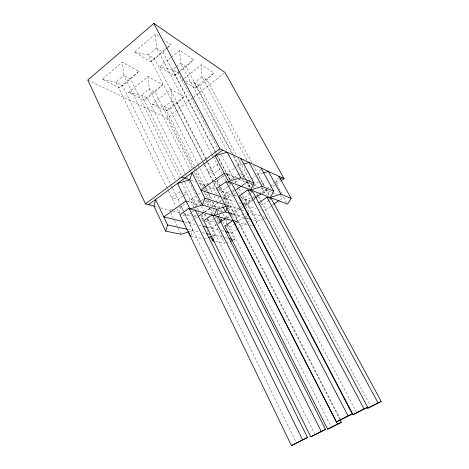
<?xml version="1.0" encoding="UTF-8"?>
<svg xmlns="http://www.w3.org/2000/svg" width="469" height="469" viewBox="0 0 469 469"><rect width="100%" height="100%" fill="white"/><g stroke="black" fill="none" stroke-linecap="round" stroke-linejoin="round"><path stroke-width="0.35" stroke-dasharray="2.35 1.76" d="M179.146 212.592L181.093 206.571L186.861 202.415M203.675 186.908L204.39 184.938L208.447 183.719M191.047 234.963L192.73 230.514L184.282 213.125M202.778 220.934L201.512 218.378L202.966 214.65M216.619 194.506L213.325 188.063L215.887 181.491L225.038 174.896M247.292 224.704L235.374 221.427L223.69 198.668L226.281 192.601L231.616 190.953M240.28 159.859L237.777 165.721L234.875 167.808M213.172 239.424L214.96 235.432L207.228 219.891M227.459 207.515L228.303 205.633L218.501 186.574M234.488 194.77L235.309 192.947M243.317 204.425L245.75 199.419L252.386 197.308M260.453 169.168L257.833 174.562L255.494 176.209M246.289 217.282L247.274 215.347M281.793 193.586L275.655 182.423L278.621 176.93M184.294 78.481L201.348 64.781L213.829 73.094L207.022 80.017L199.389 86.05L194.981 88.014L186.34 82.878M184.124 96.614L177.176 103.614L169.837 109.418L165.985 110.965L152.314 104.171L170.886 89.251L184.124 96.614L165.985 110.965M171.279 57.259L179.668 50.341L193.603 59.627L186.216 66.803L180.536 71.399M162.69 84.69L155.151 91.965L147.524 98.144L143.848 99.967L128.641 92.411L147.952 76.494L162.69 84.69L143.848 99.967M167.24 48.043L154.647 58.918L150.549 61.603L134.339 51.971L155.345 34.143L160.163 37.35M167.773 47.551L171.003 44.573L163.775 39.759M138.795 71.399L130.57 78.962L122.638 85.563L119.202 87.721L102.189 79.267L122.274 62.213L138.795 71.399L119.202 87.721M150.549 61.603L167.134 47.791M167.685 47.334L171.003 44.573M179.967 71.863L173.981 75.532L159.53 66.944L170.722 57.722M175.781 67.161L172.569 69.781L159.53 66.944M176.315 66.727L180.6 63.233L179.668 50.341M173.981 75.532L179.592 70.989M180.149 70.532L193.603 59.627M182.019 80.31L183.725 78.939M194.981 88.014L213.829 73.094M87.791 80.047L166.993 118.124L192.853 97.792M193.427 97.335L223.883 73.387M180.114 191.604L171.73 197.73L178.079 199.577L183.379 195.72M183.971 195.292L186.914 193.152L182.752 191.844M220.143 169.004L213.776 173.636L207.855 171.326L217.229 164.472L218.519 165.012M187.436 201.998L197.32 194.875M197.906 194.453L201.418 191.921M225.612 174.486L234.295 168.23M200.07 201.682L195.808 204.724L197.918 205.34M201.676 200.533L203.282 199.384M239.219 173.688L230.285 180.078L217.722 156.071M191.844 212.351L186.234 216.344L181.345 215.107M192.401 211.953L194.647 210.358M228.368 186.357L222.488 190.543L217.944 188.943M228.954 185.935L231.897 183.842M203.687 204.76L209.878 200.351L206.254 193.169M240.228 178.765L235.514 182.119L232.9 181.098M242.579 177.094L244.343 175.84L239.858 173.958M189.06 222.957L194.916 218.824M195.497 218.413L198.428 216.344M204.349 212.164L209.69 208.388M224.387 198.012L231.938 192.683M232.518 192.272L235.42 190.221M241.898 185.648L246.612 182.318M204.859 211.959L211.285 207.421M211.871 207.011L217.176 203.265M219.545 201.594L222.505 199.501M242.139 185.642L247.321 181.984L252.48 184.065M248.488 181.157L250.827 179.51M251.407 179.094L254.913 176.625M217.774 210.528L218.941 209.713M258.689 181.849L254.409 184.845L256.731 185.788M227.987 208.365L230.297 206.753L225.372 205.205M262.118 184.546L263.244 183.76L260.641 182.67M214.468 218.618L209.326 222.206L203.769 220.799L201.219 215.652M215.042 218.22L217.329 216.631M249.889 193.92L243.915 198.088L240.052 196.728M250.487 193.504L252.873 191.839M219.404 221.421L217.739 222.576L219.932 223.144L216.971 217.276M219.961 221.034L222.189 219.492M225.056 217.505L229.241 214.597M229.839 214.186L238.821 207.96M239.419 207.544L242.414 205.469M244.736 203.857L252.809 198.264M253.389 197.859L254.544 197.056M255.705 196.253L258.636 194.219M259.222 193.814L266.269 188.931M266.855 188.52L269.786 186.492M270.373 186.082L273.896 183.643M275.655 182.423L279.846 179.516M211.408 228.292L217.335 224.188M217.927 223.777L220.295 222.136M226.287 217.991L229.288 215.91M229.886 215.494L231.692 214.245L245.299 218.237M253.33 199.261L245.146 204.93L256.086 208.57M253.917 198.856L255.669 197.642M262.183 193.128L266.333 190.256M227.049 218.22L231.205 215.347M231.797 214.931L240.697 208.775M241.289 208.365L244.255 206.313M244.847 205.903L253.16 200.152M253.758 199.735L254.948 198.915M262.687 193.556L269.235 189.03M269.827 188.614L272.208 186.967M272.806 186.556L275.784 184.499M276.376 184.083L280.544 181.198M235.121 223.807L229.851 227.418L226.31 226.521M235.708 223.402L238.047 221.802L234.576 220.84M269.177 200.48L262.91 204.777L258.982 203.394M269.745 200.093L271.457 198.92M236.622 229.441L231.328 233.046L229.194 232.536M237.208 229.042L246.037 223.033M246.624 222.634L250.153 220.231M270.748 206.213L263.607 211.073L259.509 209.707M271.346 205.809L273.128 204.595M280.269 199.735L283.839 197.308L286.922 202.913M226.081 242.795L230.091 241.424M233.427 240.275L234.764 239.817L227.102 224.733M204.22 239.038L207.574 237.912M212.275 236.335L214.96 235.432M263.918 219.017L257.247 221.251L251.935 219.685M264.58 218.794L267.248 217.897M245.299 218.144L235.374 221.427L238.193 215.64L247.585 212.568M189.329 231.627L192.73 230.514M217.211 220.5L218.542 220.067M219.205 219.85L222.529 218.765M194.348 215.758L196.347 215.119M253.049 197.097L254.38 196.675M226.943 206.067L228.303 205.633M223.69 198.668L232.9 195.79M172.973 209.08L169.596 210.124L170.528 212.082M179.064 207.198L181.093 206.571L183.959 212.469M232.284 190.742L234.283 190.127M205.334 190.49L213.325 188.063M262.734 173.073L257.833 174.562L264.293 186.492M213.858 182.101L215.887 181.491L218.179 185.941M242.432 164.355L237.777 165.721L244.572 178.49M190.566 236.235L202.854 238.756M215.441 241.342L224.745 243.253L213.887 221.585M152.314 104.171L164.431 106.686L169.837 109.418L197.678 164.168M128.641 92.411L141.515 95.107L147.524 98.144L185.747 174.878M102.189 79.267L115.907 82.163L122.638 85.563L171.027 185.079M185.425 81.043L194.283 82.954L199.389 86.05L236.569 155.544M134.339 51.971L148.251 55.037L154.647 58.918L206.424 159.378M187.846 229.435L198.985 231.897M202.456 232.665L205.932 233.439M212.181 234.822L224.159 237.472M224.862 237.625L227.694 238.252M232.642 239.348L234.764 239.817M184.85 221.954L196.042 224.628M198.838 225.29L201.629 225.958M207.914 227.459L218.519 229.992M221.368 230.672L224.211 231.346M153.955 206.079L158.035 207.134M160.756 207.837L172.322 210.827M173.002 211.003L180.53 212.955M183.303 213.671L191.622 215.822M193.72 216.361L197.261 217.282M201.512 218.378L204.261 219.093M207.011 219.803L215.171 221.913M250.094 225.478L254.304 226.633L257.247 221.251L245.75 199.419M221.585 212.217L217.194 210.939L218.8 214.11M187.442 201.277L199.9 204.93M217.188 209.995L222.711 211.613M245.979 218.437L250.745 219.832M230.173 213.278L238.193 215.64L226.281 192.601M249.279 218.906L245.961 217.927L244.953 215.992M199.407 201.482L191.475 199.085L196.787 209.831M219.187 207.45L213.624 205.774L214.609 207.714M226.24 204.982L240.673 209.532M241.365 209.749L244.8 210.827M260.459 215.758L248.922 212.129L236.956 189.3M263.179 216.614L265.214 217.258M222.312 197.326L234.77 201.471M238.92 202.854L240.996 203.546M191.076 180.272L195.737 181.908M199.067 183.074L205.768 185.419M208.517 186.381L217.417 189.499M218.103 189.734L231.569 194.453M234.213 195.38L237.607 196.564M241.002 197.754L251.372 201.389M224.235 173.307L236.44 178.226M239.155 179.316L252.527 184.704M253.184 184.968L257.129 186.551M261.075 188.139L271.721 192.425M272.389 192.7L276.434 194.324M279.8 195.679L283.839 197.308M237.349 177.944L226.756 173.665L230.086 180.032M251.789 162.626L207.022 80.017L201.992 76.822L201.348 64.781M253.178 165.188L264.61 186.287M265.982 188.814L269.745 195.761M265.653 189.001L269.27 195.684M246.858 159.941L201.992 76.822L194.283 82.954L232.677 155.016M261.796 187.612L265.595 194.653M237.947 158.117L249.995 180.635M251.372 183.209L252.744 185.783M253.09 186.428L254.814 189.646M256.836 193.427L258.185 195.948M258.525 196.581L261.221 201.623M261.555 202.256L370.293 405.497M232.647 153.902L186.216 66.803L180.6 63.233L226.879 150.438M234.025 156.482L246.735 180.319M247.075 180.958L250.487 187.36M247.321 181.984L250.329 187.618M233.017 155.655L245.357 178.824M246.729 181.397L250.159 187.829M245.932 181.04L250.686 189.974M242.203 179.305L246.178 186.797M219.158 151.006L178.267 73.24L172.569 69.781L215.687 152.179M221.204 154.899L234.494 180.172M234.834 180.823L236.188 183.397M237.531 185.947L238.873 188.503M239.213 189.142L242.233 194.893M242.573 195.532L356.563 412.315M215.564 152.624L162.936 52.018L156.628 48.008L155.345 34.143M215.904 153.275L216.924 155.221M217.264 155.872L229.927 180.078M211.507 153.469L156.628 48.008L148.251 55.037L202.86 161.582M211.841 154.119L212.856 156.06M213.19 156.705L222.535 174.661M222.863 175.295L226.175 181.667M206.759 160.023L207.761 161.969M208.095 162.614L216.789 179.486M217.124 180.137L220.477 186.639M220.811 187.289L340.101 418.741M205.909 159.401L177.176 103.614L171.842 100.794L170.886 89.251M206.243 160.046L207.245 161.993M207.579 162.643L215.599 178.208M216.936 180.805L219.943 186.644M220.278 187.295L339.65 419.046M202.098 159.812L171.842 100.794L164.431 106.686L195.761 168.588M203.429 162.403L204.425 164.349M204.76 165L213.401 181.861M213.735 182.511L216.391 187.7M203.188 162.227L204.191 164.179M204.525 164.83L216.649 188.485M217.933 197.086L220.565 202.233M221.878 204.812L222.541 206.102M198.012 164.818L212.264 192.841M213.923 196.101L216.572 201.318M216.907 201.969L222.212 212.398M222.875 213.7L225.53 218.929M225.865 219.58L228.186 224.153M228.52 224.803L331.565 427.406M224.182 218.976L226.779 224.094M204.39 184.938L205.692 187.5M206.014 188.145L208.617 193.275M208.94 193.92L211.537 199.049M212.838 201.617L216.737 209.315M196.089 169.239L204.666 186.181M204.994 186.832L207.304 191.393M207.632 192.044L211.255 199.214M212.574 201.817L215.875 208.336M219.117 214.743L219.762 216.01M221.046 218.548L222.329 221.087M222.652 221.72L224.897 226.158M216.901 212.246L218.536 215.488M220.5 219.375L221.479 221.315M193.726 168.359L155.151 91.965L149.218 88.823L147.952 76.494M194.055 169.01L203.945 188.597M204.273 189.253L204.935 190.555M210.2 200.984L213.084 206.7M166.993 118.124L192.308 168.353M194.283 172.264L202.174 187.922M204.478 192.483L208.095 199.659M208.424 200.316L211.712 206.835M213.026 209.444L214.339 212.052M206.143 199.735L209.326 206.073M210.587 208.582L213.336 214.04M190.566 171.167L149.218 88.823L141.515 95.107L181.503 175.846M205.322 200.55L207.908 205.703M209.203 208.277L212.439 214.72M186.076 175.535L187.383 178.156M189.019 181.439L201.107 205.703M201.43 206.36L203.956 211.431M205.223 213.97L207.433 218.402M207.749 219.041L314.57 433.491M204.332 214.081L205.944 217.311M183.455 179.779L184.428 181.749M184.751 182.406L198.674 210.511M207.204 229.886L208.154 231.803M198.035 212.357L198.973 214.251M179.791 178.712L130.57 78.962L123.922 75.439L122.274 62.213M181.732 182.652L194.254 208.019M194.571 208.664L195.21 209.96M175.189 180.014L123.922 75.439L115.907 82.163L168.242 190.508M171.349 185.736L172.311 187.711M172.627 188.374L179.961 203.446M181.216 206.026L184.352 212.475M184.663 213.119L295.921 441.915M168.559 191.164L175.84 206.243M177.106 208.857L179.949 214.755M170.845 212.738L173.342 217.968M174.597 220.577L181.157 234.301"/><path stroke-width="0.7" d="M165.739 231.135L153.955 206.079L155.591 199.554L167.603 224.956L165.739 231.135L181.157 234.301L188.649 231.85M204.93 198.27L202.356 205.076L190.015 208.934L177.487 183.402L189.746 179.809L192.056 172.656L204.93 198.27L225.554 204.765M226.263 206.284L216.737 209.315L214.104 215.564L225.501 211.9L229.505 213.078M214.011 241.048L212.58 240.755L213.172 239.424M227.184 208.136L225.501 211.9L222.869 206.747M254.022 183.127L250.686 189.974L262.065 186.422L273.703 191.182L270.25 197.49L280.808 194.09L291.132 198.317L287.608 204.162L228.473 181.439L215.042 155.696L227.289 152.243L240.802 177.716L254.022 183.127L240.837 158.557M247.609 214.702L248.265 213.413M281.142 180.788L284.114 178.73L225.032 72.484L153.85 23.45L87.791 80.047L145.46 203.88L153.955 206.079M145.46 203.88L219.908 148.802L284.114 178.73M148.62 204.695L222.658 150.086M186.058 200.873L163.816 216.936L183.449 221.62M224.235 173.307L200.861 190.185L220.928 196.863M190.408 208.629L189.03 208.254L179.949 214.755L291.437 445.55L307.482 437.507L195.532 210.616M226.175 181.667L216.649 188.485L336.332 421.989L352.295 413.998L231.897 183.842L226.175 181.667L348.039 415.845L352.295 413.998M198.428 216.344L203.751 212.586M235.42 190.221L241.312 186.064M247.831 189.916L238.762 196.271L353.051 414.655L367.737 407.291L252.873 191.839L247.831 189.916L364.05 408.892L367.737 407.291M280.444 179.099L282.238 177.857M220.295 222.136L225.683 218.407M255.669 197.642L260.999 193.949M232.595 220.864L224.897 226.158L327.643 429.182L341.326 422.305L339.984 419.702M258.906 202.766L266.978 197.215L271.457 198.92L381.209 401.441L367.608 408.27L381.209 401.441M273.726 204.191L279.078 200.544M291.437 445.55L307.482 437.507M336.332 421.989L348.039 415.845M321.212 431.339L212.439 214.72L203.769 220.799L310.759 436.815L325.533 429.399L217.897 216.232M353.051 414.655L364.05 408.892M325.533 429.399L310.759 436.815M327.643 429.182L341.326 422.305M230.76 241.195L232.096 240.732M208.248 237.689L211.601 236.558M263.431 172.862L268.338 171.373L280.808 194.09M228.473 181.439L240.802 177.716M243.763 163.962L249.086 162.403L262.065 186.422M167.603 224.956L187.149 229.277M206.624 233.591L210.792 234.512M229.107 238.569L231.938 239.19M203.024 226.293L207.216 227.295M225.636 231.686L228.479 232.366M190.015 208.934L234.002 221.046M216.737 209.315L202.356 205.076L189.746 179.809L181.773 177.018M249.942 219.099L251.273 219.492M242.379 204.003L243.763 204.466M278.949 176.321L291.132 198.317M261.034 167.972L273.703 191.182M266.978 197.215L377.979 402.842M153.85 23.45L219.908 148.802M233.187 220.453L337.533 424.005M210.681 236.921L212.58 240.755M189.03 208.254L302.517 439.734M188.345 231.639L190.566 236.235"/></g></svg>
